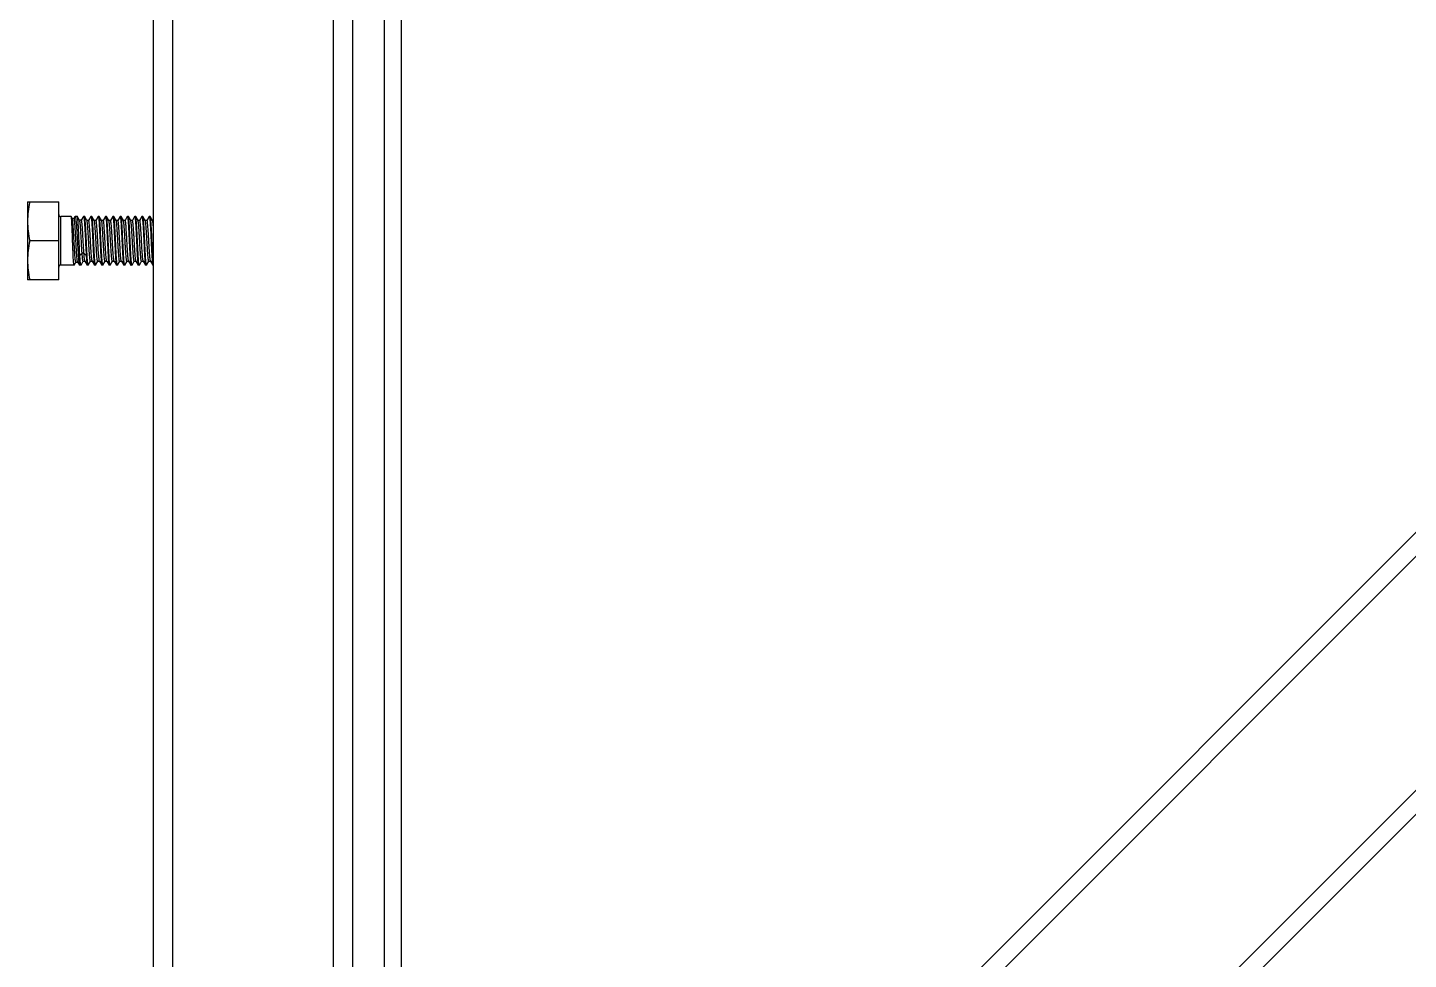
# Model space of a CAD drawing. Extents: x 27938 to 1507990, y 110129 to 923079.
# Drawn here: x 643440 to 645967, y 366920 to 368624 of the extents above; entities that cross this region are included whole.
import ezdxf

# ---------------------------------------------------------------- set-up
doc = ezdxf.new("R2010")
doc.units = 0
doc.header["$LTSCALE"] = 1000
doc.header["$MEASUREMENT"] = 0

msp = doc.modelspace()

# ---------------------------------------------------------------- linework, layer by layer
at = {"linetype": 'Continuous'}
for p, q in [((644123.8, 366000.4), (644123.8, 369014.1)), ((644092.7, 366583.6), (644092.7, 368882.5)), ((644567.7, 366288.5), (647113.1, 368833.9)), ((644589.7, 366266.5), (647135.1, 368811.9)), ((643670, 365738.8), (643670, 368698.5)), ((643705.6, 365738.8), (643705.6, 368698.5)), ((643999.2, 365738.8), (643999.2, 368698.5)), ((644034.8, 365738.8), (644034.8, 368698.5)), ((644803.6, 366052.6), (647349, 368598)), ((644825.6, 366030.6), (647371, 368576)), ((643439.6, 368305.3), (643439.6, 368162.9)), ((643439.6, 368305.3), (643496.5, 368305.3)), ((643496.5, 368162.9), (643496.5, 368305.3)), ((643500.1, 368189.6), (643500.1, 368278.6)), ((643519.3, 368278.6), (643500.1, 368278.6)), ((643519.4, 368278.5), (643519.3, 368278.6)), ((643521.3, 368275.3), (643519.4, 368278.5)), ((643526.3, 368278.4), (643524.5, 368275.3)), ((643526.3, 368278.4), (643526.6, 368278.6)), ((643530.6, 368278.6), (643526.6, 368278.6)), ((643530.7, 368278.5), (643530.6, 368278.6)), ((643534.8, 368271.5), (643530.7, 368278.5)), ((643541.8, 368278.4), (643537.8, 368271.7)), ((643541.8, 368278.4), (643542, 368278.6)), ((643543.8, 368278.6), (643542, 368278.6)), ((643544, 368278.5), (643543.8, 368278.6)), ((643548.2, 368271.2), (643544, 368278.5)), ((643555.3, 368278.5), (643551.2, 368271.4)), ((643555.3, 368278.5), (643555.5, 368278.6)), ((643557.1, 368278.6), (643555.5, 368278.6)), ((643557.3, 368278.5), (643557.1, 368278.6)), ((643561.5, 368271.2), (643557.3, 368278.5)), ((643568.6, 368278.5), (643564.6, 368271.4)), ((643568.6, 368278.5), (643568.8, 368278.6)), ((643570.5, 368278.6), (643568.8, 368278.6)), ((643570.7, 368278.5), (643570.5, 368278.6)), ((643574.9, 368271.2), (643570.7, 368278.5)), ((643582, 368278.5), (643577.9, 368271.4)), ((643582, 368278.5), (643582.2, 368278.6)), ((643583.8, 368278.6), (643582.2, 368278.6)), ((643584, 368278.5), (643583.8, 368278.6)), ((643588.2, 368271.2), (643584, 368278.5)), ((643595.3, 368278.5), (643591.2, 368271.4)), ((643595.3, 368278.5), (643595.5, 368278.6)), ((643597.2, 368278.6), (643595.5, 368278.6)), ((643597.4, 368278.5), (643597.2, 368278.6)), ((643601.6, 368271.2), (643597.4, 368278.5)), ((643608.7, 368278.5), (643604.6, 368271.4)), ((643608.7, 368278.5), (643608.9, 368278.6)), ((643610.5, 368278.6), (643608.9, 368278.6)), ((643610.7, 368278.5), (643610.5, 368278.6)), ((643614.9, 368271.2), (643610.7, 368278.5)), ((643622, 368278.5), (643617.9, 368271.4)), ((643622, 368278.5), (643622.2, 368278.6)), ((643623.9, 368278.6), (643622.2, 368278.6)), ((643624, 368278.5), (643623.9, 368278.6)), ((643628.3, 368271.2), (643624, 368278.5)), ((643635.4, 368278.5), (643631.3, 368271.4)), ((643635.4, 368278.5), (643635.5, 368278.6)), ((643637.2, 368278.6), (643635.5, 368278.6)), ((643637.4, 368278.5), (643637.2, 368278.6)), ((643641.6, 368271.2), (643637.4, 368278.5)), ((643648.7, 368278.5), (643644.6, 368271.4)), ((643648.7, 368278.5), (643648.9, 368278.6)), ((643650.6, 368278.6), (643648.9, 368278.6)), ((643650.7, 368278.5), (643650.6, 368278.6)), ((643655, 368271.2), (643650.7, 368278.5)), ((643662.1, 368278.5), (643658, 368271.4)), ((643662.1, 368278.5), (643662.2, 368278.6)), ((643663.9, 368278.6), (643662.2, 368278.6)), ((643664.1, 368278.5), (643663.9, 368278.6)), ((643668.3, 368271.2), (643664.1, 368278.5)), ((643524.6, 368275.3), (643521.3, 368275.3)), ((643521.4, 368275.1), (643521.3, 368275.3)), ((643538, 368271.7), (643534.7, 368271.7)), ((643551.3, 368271.4), (643548.1, 368271.4)), ((643564.7, 368271.4), (643561.4, 368271.4)), ((643578, 368271.4), (643574.8, 368271.4)), ((643591.3, 368271.4), (643588.1, 368271.4)), ((643604.7, 368271.4), (643601.5, 368271.4)), ((643618, 368271.4), (643614.8, 368271.4)), ((643631.4, 368271.4), (643628.2, 368271.4)), ((643644.7, 368271.4), (643641.5, 368271.4)), ((643658.1, 368271.4), (643654.8, 368271.4)), ((643670, 368271.4), (643668.2, 368271.4)), ((643496.5, 368234.1), (643443.6, 368234.1)), ((643587.3, 368231.7), (643587.2, 368234.1)), ((643598.8, 368234.1), (643599, 368231.7)), ((643539.3, 368211.6), (643535.2, 368207.2)), ((643542.7, 368211.6), (643539.3, 368211.6)), ((643546.8, 368207.2), (643542.7, 368211.6)), ((643524.6, 368189.6), (643500.1, 368189.6)), ((643524.8, 368189.7), (643524.6, 368189.6)), ((643524.8, 368189.7), (643528, 368195.4)), ((643527.9, 368195.4), (643531.2, 368195.4)), ((643531.1, 368195.5), (643534.4, 368189.8)), ((643534.4, 368189.8), (643534.6, 368189.6)), ((643537.1, 368189.6), (643534.6, 368189.6)), ((643537.3, 368189.8), (643537.1, 368189.6)), ((643537.3, 368189.8), (643541.4, 368196.8)), ((643541.3, 368196.8), (643544.5, 368196.8)), ((643544.4, 368197), (643548.6, 368189.8)), ((643550.5, 368189.6), (643548.8, 368189.6)), ((643550.6, 368189.8), (643550.5, 368189.6)), ((643550.6, 368189.8), (643554.8, 368196.8)), ((643554.6, 368196.8), (643557.9, 368196.8)), ((643557.8, 368197), (643557.7, 368197.2)), ((643557.8, 368197), (643562, 368189.8)), ((643562, 368189.8), (643562.1, 368189.6)), ((643563.8, 368189.6), (643562.1, 368189.6)), ((643564, 368189.8), (643563.8, 368189.6)), ((643564, 368189.8), (643568.1, 368196.8)), ((643568, 368196.8), (643571.2, 368196.8)), ((643571.1, 368197), (643571, 368197.2)), ((643571.1, 368197), (643575.3, 368189.8)), ((643575.3, 368189.8), (643575.5, 368189.6)), ((643577.2, 368189.6), (643575.5, 368189.6)), ((643577.3, 368189.8), (643577.2, 368189.6)), ((643577.3, 368189.8), (643581.4, 368196.8)), ((643581.3, 368196.8), (643584.6, 368196.8)), ((643584.5, 368197), (643584.4, 368197.2)), ((643584.5, 368197), (643588.7, 368189.8)), ((643588.7, 368189.8), (643588.8, 368189.6)), ((643590.5, 368189.6), (643588.8, 368189.6)), ((643590.7, 368189.8), (643590.5, 368189.6)), ((643590.7, 368189.8), (643594.8, 368196.8)), ((643594.7, 368196.8), (643597.9, 368196.8)), ((643597.8, 368197), (643602, 368189.8)), ((643603.9, 368189.6), (643602.2, 368189.6)), ((643604, 368189.8), (643603.9, 368189.6)), ((643604, 368189.8), (643608.1, 368196.8)), ((643608, 368196.8), (643611.3, 368196.8)), ((643611.2, 368197), (643611.1, 368197.2)), ((643611.2, 368197), (643615.4, 368189.8)), ((643615.4, 368189.8), (643615.5, 368189.6)), ((643617.2, 368189.6), (643615.5, 368189.6)), ((643617.4, 368189.8), (643617.2, 368189.6)), ((643617.4, 368189.8), (643621.5, 368196.8)), ((643621.4, 368196.8), (643624.6, 368196.8)), ((643624.5, 368197), (643624.4, 368197.2)), ((643624.5, 368197), (643628.7, 368189.8)), ((643628.7, 368189.8), (643628.9, 368189.6)), ((643630.5, 368189.6), (643628.9, 368189.6)), ((643630.7, 368189.8), (643630.5, 368189.6)), ((643630.7, 368189.8), (643634.8, 368196.8)), ((643634.7, 368196.8), (643638, 368196.8)), ((643637.9, 368197), (643637.7, 368197.3)), ((643637.9, 368197), (643642, 368189.8)), ((643642, 368189.8), (643642.2, 368189.6)), ((643643.9, 368189.6), (643642.2, 368189.6)), ((643644.1, 368189.8), (643643.9, 368189.6)), ((643644.1, 368189.8), (643648.2, 368196.8)), ((643648.1, 368196.8), (643651.3, 368196.8)), ((643651.2, 368197), (643655.4, 368189.8)), ((643655.4, 368189.8), (643655.6, 368189.6)), ((643657.2, 368189.6), (643655.6, 368189.6)), ((643657.4, 368189.8), (643657.2, 368189.6)), ((643657.4, 368189.8), (643661.5, 368196.8)), ((643661.4, 368196.8), (643664.6, 368196.8)), ((643664.5, 368197), (643664.4, 368197.3)), ((643664.5, 368197), (643668.7, 368189.8)), ((643668.7, 368189.8), (643668.9, 368189.6)), ((643670, 368189.6), (643668.9, 368189.6)), ((643496.5, 368162.9), (643439.6, 368162.9))]:
    msp.add_line(p, q, dxfattribs=at)
for centre, start, end in [((643500.1, 368282.2), 180, 270), ((643500.1, 368186.1), 90, 180)]:
    msp.add_arc(centre, 3.56, start, end, dxfattribs=at)
for points in [[(643443.6, 368305.3), (643441.1, 368293.6), (643439.6, 368281.7), (643439.6, 368269.7)], [(643439.6, 368269.7), (643439.6, 368257.8), (643441.1, 368245.8), (643443.6, 368234.1)], [(643443.6, 368234.1), (643441.1, 368222.4), (643439.6, 368210.5), (643439.6, 368198.5)], [(643439.6, 368198.5), (643439.6, 368186.6), (643441.1, 368174.6), (643443.6, 368162.9)]]:
    msp.add_open_spline(points, degree=3, dxfattribs=at)
for points, knots in [([(643521.9, 368234.1), (643521.7, 368239.6), (643521.4, 368247.5), (643521, 368257.7), (643520.7, 368264.2), (643520.4, 368269.7), (643520.1, 368273.9), (643519.8, 368276.7), (643519.6, 368278.1), (643519.4, 368278.5)], [0, 0, 0, 0, 0.36864, 0.53657, 0.68548, 0.810114, 0.906077, 0.97003, 1, 1, 1, 1]), ([(643526.6, 368278.6), (643526.7, 368278.6), (643526.9, 368278.3), (643527.3, 368277.2), (643527.7, 368274.7), (643528.2, 368270.7), (643528.7, 368265.2), (643529.2, 368258.5), (643529.7, 368250.9), (643530.2, 368242.7), (643530.5, 368237), (643530.7, 368234.1)], [0, 0, 0, 0, 0.007547, 0.022985, 0.080637, 0.173055, 0.296975, 0.447746, 0.61965, 0.806111, 1, 1, 1, 1]), ([(643533.8, 368234.1), (643533.5, 368239.5), (643533.2, 368247.4), (643532.7, 368257.5), (643532.3, 368264), (643531.9, 368269.5), (643531.6, 368273.7), (643531.2, 368276.6), (643531, 368278.1), (643530.7, 368278.5)], [0, 0, 0, 0, 0.365079, 0.53175, 0.679987, 0.804667, 0.901508, 0.967249, 1, 1, 1, 1]), ([(643542, 368278.6), (643542.1, 368278.6), (643542.3, 368278.3), (643542.5, 368277.7), (643542.7, 368276.6), (643543, 368274.4), (643543.4, 368270.6), (643543.8, 368265.2), (643544.2, 368258.5), (643544.6, 368250.9), (643545, 368242.7), (643545.3, 368237), (643545.4, 368234.1)], [0, 0, 0, 0, 0.006868, 0.022, 0.046199, 0.079427, 0.17181, 0.295831, 0.44681, 0.618994, 0.805771, 1, 1, 1, 1]), ([(643547.1, 368234.1), (643546.9, 368239.5), (643546.5, 368247.4), (643546, 368257.4), (643545.6, 368263.9), (643545.2, 368269.4), (643544.9, 368273.7), (643544.4, 368276.5), (643544.2, 368278), (643544, 368278.5)], [0, 0, 0, 0, 0.364025, 0.530311, 0.678341, 0.803035, 0.90014, 0.966414, 1, 1, 1, 1]), ([(643555.5, 368278.6), (643555.6, 368278.6), (643555.8, 368278.3), (643555.9, 368277.7), (643556.1, 368276.6), (643556.4, 368274.4), (643556.8, 368270.6), (643557.2, 368265.2), (643557.6, 368258.5), (643558, 368250.9), (643558.4, 368242.7), (643558.7, 368237), (643558.8, 368234.1)], [0, 0, 0, 0, 0.006693, 0.021771, 0.045952, 0.079179, 0.171588, 0.295652, 0.446676, 0.6189, 0.805722, 1, 1, 1, 1]), ([(643560.5, 368234.1), (643560.2, 368239.5), (643559.8, 368247.4), (643559.3, 368257.4), (643558.9, 368263.9), (643558.5, 368269.4), (643558.2, 368273.7), (643557.8, 368276.5), (643557.6, 368278), (643557.3, 368278.5)], [0, 0, 0, 0, 0.364027, 0.530312, 0.678339, 0.803032, 0.900139, 0.966415, 1, 1, 1, 1]), ([(643568.8, 368278.6), (643568.9, 368278.6), (643569.1, 368278.3), (643569.3, 368277.7), (643569.5, 368276.6), (643569.8, 368274.4), (643570.1, 368270.6), (643570.5, 368265.2), (643570.9, 368258.5), (643571.3, 368250.9), (643571.7, 368242.7), (643572, 368237), (643572.2, 368234.1)], [0, 0, 0, 0, 0.006696, 0.021778, 0.045963, 0.079194, 0.171608, 0.295673, 0.446692, 0.618909, 0.805729, 1, 1, 1, 1]), ([(643573.8, 368234.1), (643573.6, 368239.5), (643573.2, 368247.4), (643572.7, 368257.4), (643572.3, 368263.9), (643571.9, 368269.4), (643571.5, 368273.7), (643571.1, 368276.5), (643570.9, 368278), (643570.7, 368278.5)], [0, 0, 0, 0, 0.364034, 0.530325, 0.678352, 0.803041, 0.900142, 0.966414, 1, 1, 1, 1]), ([(643582.2, 368278.6), (643582.3, 368278.6), (643582.5, 368278.3), (643582.6, 368277.7), (643582.8, 368276.6), (643583.1, 368274.4), (643583.5, 368270.6), (643583.9, 368265.2), (643584.3, 368258.5), (643584.7, 368250.9), (643585.1, 368242.7), (643585.4, 368237), (643585.5, 368234.1)], [0, 0, 0, 0, 0.006683, 0.021751, 0.045922, 0.07914, 0.171535, 0.295594, 0.446618, 0.618857, 0.805703, 1, 1, 1, 1]), ([(643587.2, 368234.1), (643586.9, 368239.5), (643586.5, 368247.4), (643586, 368257.4), (643585.6, 368263.9), (643585.2, 368269.4), (643584.9, 368273.7), (643584.5, 368276.5), (643584.3, 368278), (643584, 368278.5)], [0, 0, 0, 0, 0.364016, 0.530299, 0.678328, 0.803022, 0.900132, 0.966412, 1, 1, 1, 1]), ([(643595.5, 368278.6), (643595.6, 368278.6), (643595.8, 368278.3), (643596, 368277.7), (643596.2, 368276.6), (643596.5, 368274.4), (643596.8, 368270.6), (643597.2, 368265.2), (643597.6, 368258.5), (643598, 368250.9), (643598.4, 368242.7), (643598.7, 368237), (643598.8, 368234.1)], [0, 0, 0, 0, 0.006671, 0.021725, 0.045886, 0.079098, 0.171491, 0.295553, 0.446588, 0.618835, 0.805687, 1, 1, 1, 1]), ([(643600.5, 368234.1), (643600.3, 368239.5), (643599.9, 368247.4), (643599.4, 368257.4), (643599, 368263.9), (643598.6, 368269.4), (643598.2, 368273.7), (643597.8, 368276.5), (643597.6, 368278), (643597.4, 368278.5)], [0, 0, 0, 0, 0.364022, 0.530315, 0.678347, 0.803036, 0.900137, 0.966413, 1, 1, 1, 1]), ([(643608.9, 368278.6), (643609, 368278.6), (643609.2, 368278.3), (643609.3, 368277.7), (643609.5, 368276.6), (643609.8, 368274.4), (643610.2, 368270.6), (643610.6, 368265.2), (643611, 368258.5), (643611.4, 368250.9), (643611.8, 368242.7), (643612.1, 368237), (643612.2, 368234.1)], [0, 0, 0, 0, 0.006673, 0.021728, 0.04589, 0.079102, 0.171488, 0.295544, 0.446579, 0.618833, 0.80569, 1, 1, 1, 1]), ([(643613.9, 368234.1), (643613.6, 368239.5), (643613.2, 368247.4), (643612.7, 368257.4), (643612.3, 368263.9), (643611.9, 368269.4), (643611.6, 368273.7), (643611.2, 368276.5), (643611, 368278), (643610.7, 368278.5)], [0, 0, 0, 0, 0.364021, 0.530312, 0.678344, 0.803036, 0.900139, 0.966413, 1, 1, 1, 1]), ([(643622.2, 368278.6), (643622.3, 368278.6), (643622.5, 368278.3), (643622.7, 368277.7), (643622.9, 368276.6), (643623.2, 368274.4), (643623.5, 368270.6), (643623.9, 368265.2), (643624.3, 368258.5), (643624.7, 368250.9), (643625.1, 368242.7), (643625.4, 368237), (643625.5, 368234.1)], [0, 0, 0, 0, 0.006683, 0.021749, 0.045921, 0.079139, 0.171536, 0.295597, 0.446627, 0.618868, 0.805705, 1, 1, 1, 1]), ([(643627.2, 368234.1), (643627, 368239.5), (643626.6, 368247.4), (643626, 368257.4), (643625.7, 368263.9), (643625.3, 368269.4), (643624.9, 368273.7), (643624.5, 368276.5), (643624.3, 368278), (643624, 368278.5)], [0, 0, 0, 0, 0.364024, 0.530311, 0.678341, 0.803035, 0.90014, 0.966414, 1, 1, 1, 1]), ([(643635.5, 368278.6), (643635.6, 368278.6), (643635.8, 368278.3), (643636, 368277.7), (643636.2, 368276.6), (643636.5, 368274.4), (643636.9, 368270.6), (643637.3, 368265.2), (643637.7, 368258.5), (643638.1, 368250.9), (643638.5, 368242.7), (643638.7, 368237), (643638.9, 368234.1)], [0, 0, 0, 0, 0.006692, 0.02177, 0.045951, 0.079177, 0.171585, 0.295649, 0.446674, 0.618898, 0.805721, 1, 1, 1, 1]), ([(643639.4, 368257.1), (643639.3, 368259.8), (643639, 368264.8), (643638.5, 368270.6), (643638.2, 368274.2), (643637.9, 368276.2), (643637.7, 368277.5), (643637.5, 368278.2), (643637.4, 368278.5)], [0, 0, 0, 0, 0.386254, 0.691736, 0.808776, 0.899775, 0.963628, 1, 1, 1, 1]), ([(643648.9, 368278.6), (643649, 368278.6), (643649.3, 368277.9), (643649.5, 368277), (643649.8, 368275.1), (643650, 368272.6), (643650.3, 368269.5), (643650.7, 368264.3), (643650.9, 368260), (643651.1, 368257.1)], [0, 0, 0, 0, 0.021095, 0.073096, 0.157182, 0.272316, 0.416719, 0.588047, 1, 1, 1, 1]), ([(643653.9, 368234.1), (643653.6, 368239.5), (643653.3, 368247.4), (643652.7, 368257.4), (643652.4, 368263.9), (643652, 368269.4), (643651.6, 368273.7), (643651.2, 368276.5), (643651, 368278), (643650.7, 368278.5)], [0, 0, 0, 0, 0.364034, 0.530327, 0.678354, 0.803043, 0.900143, 0.966415, 1, 1, 1, 1]), ([(643662.2, 368278.6), (643662.3, 368278.6), (643662.5, 368278.3), (643662.7, 368277.7), (643662.9, 368276.6), (643663.2, 368274.4), (643663.6, 368270.6), (643663.9, 368265.2), (643664.4, 368258.5), (643664.8, 368250.9), (643665.2, 368242.7), (643665.4, 368237), (643665.6, 368234.1)], [0, 0, 0, 0, 0.006682, 0.021748, 0.045918, 0.079135, 0.171528, 0.295585, 0.446611, 0.618853, 0.805701, 1, 1, 1, 1]), ([(643667.2, 368234.1), (643667, 368239.5), (643666.6, 368247.4), (643666.1, 368257.4), (643665.7, 368263.9), (643665.3, 368269.4), (643665, 368273.7), (643664.6, 368276.5), (643664.3, 368278), (643664.1, 368278.5)], [0, 0, 0, 0, 0.364017, 0.530302, 0.678331, 0.803024, 0.900132, 0.966412, 1, 1, 1, 1]), ([(643527.9, 368195.4), (643527.8, 368195.4), (643527.6, 368195.7), (643527.5, 368196.2), (643527.3, 368197.1), (643527, 368199.1), (643526.6, 368202.3), (643526.2, 368207), (643525.8, 368212.8), (643525.4, 368219.4), (643525, 368226.5), (643524.5, 368236.4), (643524, 368246.2), (643523.4, 368255.5), (643523, 368261.5), (643522.7, 368266.6), (643522.3, 368270.6), (643521.9, 368273.3), (643521.7, 368274.7), (643521.4, 368275.1)], [0, 0, 0, 0, 0.003488, 0.010904, 0.022688, 0.038824, 0.083607, 0.143647, 0.216697, 0.300025, 0.390537, 0.484902, 0.671459, 0.756962, 0.833182, 0.897479, 0.947675, 0.982144, 1, 1, 1, 1]), ([(643531.1, 368195.5), (643530.8, 368196), (643530.6, 368197.5), (643530.1, 368200.3), (643529.8, 368204.4), (643529.4, 368209.7), (643529, 368215.9), (643528.4, 368225.3), (643527.9, 368235.1), (643527.4, 368245), (643527, 368252.1), (643526.6, 368258.5), (643526.2, 368264.1), (643525.8, 368268.7), (643525.5, 368272), (643525.1, 368274.1), (643524.8, 368275), (643524.7, 368275.3), (643524.6, 368275.3)], [0, 0, 0, 0, 0.018844, 0.055045, 0.107437, 0.174076, 0.252464, 0.339678, 0.527511, 0.621285, 0.710453, 0.791854, 0.862644, 0.920393, 0.963178, 0.989688, 0.996707, 1, 1, 1, 1]), ([(643539.3, 368211.6), (643538.9, 368217.6), (643538.4, 368227), (643537.7, 368239.6), (643537.1, 368248.9), (643536.6, 368257.1), (643536.1, 368263.1), (643535.7, 368267), (643535.4, 368269), (643535.2, 368270.5), (643535, 368271.2), (643534.8, 368271.5)], [0, 0, 0, 0, 0.303539, 0.468638, 0.62733, 0.768529, 0.882427, 0.926602, 0.961222, 0.985757, 1, 1, 1, 1]), ([(643542.7, 368211.6), (643542.5, 368214.6), (643542.1, 368220.9), (643541.5, 368230.8), (643540.9, 368240.9), (643540.4, 368250.5), (643539.9, 368257.8), (643539.5, 368262.8), (643539.2, 368265.9), (643538.9, 368268.2), (643538.6, 368270.1), (643538.4, 368271), (643538.1, 368271.7), (643538, 368271.7)], [0, 0, 0, 0, 0.15003, 0.317321, 0.489066, 0.652114, 0.794019, 0.853588, 0.904016, 0.944371, 0.97394, 0.992316, 1, 1, 1, 1]), ([(643554.6, 368196.8), (643554.6, 368196.8), (643554.4, 368197.1), (643554.1, 368198), (643553.7, 368199.9), (643553.4, 368203.1), (643553, 368207.5), (643552.6, 368212.7), (643552.2, 368218.8), (643551.8, 368225.4), (643551.3, 368234.6), (643550.8, 368243.8), (643550.2, 368252.5), (643549.8, 368258.2), (643549.4, 368263), (643549.1, 368266.8), (643548.7, 368269.4), (643548.4, 368270.8), (643548.2, 368271.2)], [0, 0, 0, 0, 0.003515, 0.010772, 0.037949, 0.081609, 0.140308, 0.211978, 0.294061, 0.383612, 0.477415, 0.664253, 0.750571, 0.827952, 0.893624, 0.945254, 0.981055, 1, 1, 1, 1]), ([(643557.7, 368197.2), (643557.5, 368197.7), (643557.2, 368199.2), (643556.8, 368202), (643556.5, 368206), (643555.9, 368213), (643555.3, 368223.4), (643554.6, 368234.4), (643554.1, 368243.5), (643553.7, 368250), (643553.3, 368255.9), (643552.9, 368261.1), (643552.6, 368265.3), (643552.2, 368268.4), (643551.8, 368270.3), (643551.6, 368271.2), (643551.4, 368271.4), (643551.3, 368271.4)], [0, 0, 0, 0, 0.022098, 0.060554, 0.114206, 0.18123, 0.34569, 0.53115, 0.623722, 0.711849, 0.792446, 0.862698, 0.92016, 0.962863, 0.989437, 0.99654, 1, 1, 1, 1]), ([(643568, 368196.8), (643567.9, 368196.8), (643567.7, 368197.1), (643567.4, 368198), (643567.1, 368199.9), (643566.7, 368203.1), (643566.3, 368207.5), (643565.9, 368212.7), (643565.6, 368218.8), (643565.2, 368225.4), (643564.6, 368234.6), (643564.1, 368243.8), (643563.6, 368252.5), (643563.2, 368258.2), (643562.8, 368263), (643562.4, 368266.8), (643562, 368269.4), (643561.8, 368270.8), (643561.5, 368271.2)], [0, 0, 0, 0, 0.003515, 0.010772, 0.037949, 0.081609, 0.140308, 0.211978, 0.294061, 0.383612, 0.477415, 0.664253, 0.750571, 0.827952, 0.893624, 0.945254, 0.981055, 1, 1, 1, 1]), ([(643571, 368197.2), (643570.8, 368197.7), (643570.6, 368199.2), (643570.2, 368202), (643569.8, 368206), (643569.2, 368213.1), (643568.6, 368223.4), (643568, 368234.4), (643567.5, 368243.5), (643567.1, 368250), (643566.7, 368255.9), (643566.3, 368261.1), (643565.9, 368265.3), (643565.5, 368268.4), (643565.2, 368270.3), (643564.9, 368271.2), (643564.7, 368271.4), (643564.7, 368271.4)], [0, 0, 0, 0, 0.022237, 0.060809, 0.11455, 0.181633, 0.346125, 0.531524, 0.624042, 0.712107, 0.792639, 0.862829, 0.920237, 0.962898, 0.989446, 0.996542, 1, 1, 1, 1]), ([(643581.3, 368196.8), (643581.3, 368196.8), (643581.1, 368197.1), (643580.8, 368198), (643580.4, 368199.9), (643580.1, 368203.1), (643579.7, 368207.5), (643579.3, 368212.7), (643578.9, 368218.8), (643578.5, 368225.4), (643578, 368234.6), (643577.5, 368243.8), (643576.9, 368252.5), (643576.5, 368258.2), (643576.1, 368263), (643575.8, 368266.8), (643575.4, 368269.4), (643575.1, 368270.8), (643574.9, 368271.2)], [0, 0, 0, 0, 0.003515, 0.010772, 0.037949, 0.081609, 0.140308, 0.211978, 0.294061, 0.383612, 0.477416, 0.664253, 0.750571, 0.827952, 0.893624, 0.945254, 0.981055, 1, 1, 1, 1]), ([(643584.4, 368197.2), (643584.2, 368197.7), (643583.9, 368199.2), (643583.5, 368202.1), (643583.1, 368206), (643582.6, 368213.1), (643581.9, 368223.5), (643581.3, 368234.4), (643580.8, 368243.5), (643580.4, 368250), (643580, 368255.9), (643579.6, 368261.1), (643579.3, 368265.3), (643578.9, 368268.4), (643578.5, 368270.3), (643578.3, 368271.2), (643578.1, 368271.4), (643578, 368271.4)], [0, 0, 0, 0, 0.022376, 0.061065, 0.114893, 0.182035, 0.346559, 0.531898, 0.624361, 0.712364, 0.792832, 0.86296, 0.920314, 0.962934, 0.989455, 0.996544, 1, 1, 1, 1]), ([(643591.5, 368232.1), (643591.2, 368236.8), (643590.8, 368243.6), (643590.3, 368252.4), (643589.9, 368258.1), (643589.5, 368263), (643589.1, 368266.8), (643588.7, 368269.4), (643588.5, 368270.8), (643588.2, 368271.2)], [0, 0, 0, 0, 0.357179, 0.522363, 0.670515, 0.796289, 0.895183, 0.963748, 1, 1, 1, 1]), ([(643594.8, 368232.1), (643594.7, 368234.6), (643594.4, 368239.6), (643594, 368246.8), (643593.5, 368253.5), (643593.1, 368259.4), (643592.7, 368264.3), (643592.3, 368267.6), (643592, 368269.6), (643591.8, 368270.5), (643591.7, 368271.1), (643591.4, 368271.4), (643591.3, 368271.4)], [0, 0, 0, 0, 0.191103, 0.376469, 0.548513, 0.700189, 0.825314, 0.918839, 0.952565, 0.977198, 0.992701, 1, 1, 1, 1]), ([(643608, 368196.8), (643607.9, 368196.8), (643607.7, 368197.1), (643607.5, 368198), (643607.1, 368199.9), (643606.8, 368203.1), (643606.4, 368207.5), (643606, 368212.7), (643605.6, 368218.8), (643605.2, 368225.4), (643604.7, 368234.6), (643604.2, 368243.8), (643603.6, 368252.5), (643603.2, 368258.2), (643602.8, 368263), (643602.5, 368266.8), (643602.1, 368269.4), (643601.8, 368270.8), (643601.6, 368271.2)], [0, 0, 0, 0, 0.003516, 0.010772, 0.037949, 0.081609, 0.140308, 0.211978, 0.294061, 0.383612, 0.477416, 0.664254, 0.750571, 0.827952, 0.893624, 0.945254, 0.981055, 1, 1, 1, 1]), ([(643611.1, 368197.2), (643610.9, 368197.8), (643610.6, 368199.3), (643610.2, 368202.1), (643609.8, 368206.1), (643609.3, 368213.2), (643608.6, 368223.5), (643608, 368234.5), (643607.5, 368243.6), (643607.1, 368250), (643606.7, 368256), (643606.3, 368261.1), (643605.9, 368265.3), (643605.6, 368268.4), (643605.2, 368270.3), (643605, 368271.2), (643604.8, 368271.4), (643604.7, 368271.4)], [0, 0, 0, 0, 0.022654, 0.061574, 0.115578, 0.182837, 0.347426, 0.532643, 0.624999, 0.712877, 0.793216, 0.863221, 0.920468, 0.963004, 0.989473, 0.996549, 1, 1, 1, 1]), ([(643621.4, 368196.8), (643621.3, 368196.8), (643621.1, 368197.1), (643620.8, 368198), (643620.5, 368199.9), (643620.1, 368203.1), (643619.7, 368207.5), (643619.3, 368212.7), (643618.9, 368218.8), (643618.5, 368225.4), (643618, 368234.6), (643617.5, 368243.8), (643617, 368252.5), (643616.6, 368258.2), (643616.2, 368263), (643615.8, 368266.8), (643615.4, 368269.4), (643615.2, 368270.8), (643614.9, 368271.2)], [0, 0, 0, 0, 0.003516, 0.010771, 0.037949, 0.081609, 0.140308, 0.211978, 0.294061, 0.383613, 0.477416, 0.664254, 0.750571, 0.827952, 0.893624, 0.945254, 0.981055, 1, 1, 1, 1]), ([(643624.4, 368197.2), (643624.2, 368197.8), (643623.9, 368199.3), (643623.5, 368202.1), (643623.2, 368206.1), (643622.6, 368213.2), (643622, 368223.6), (643621.4, 368234.5), (643620.8, 368243.6), (643620.4, 368250.1), (643620.1, 368256), (643619.7, 368261.1), (643619.3, 368265.3), (643618.9, 368268.4), (643618.6, 368270.3), (643618.3, 368271.2), (643618.1, 368271.4), (643618, 368271.4)], [0, 0, 0, 0, 0.022792, 0.061828, 0.11592, 0.183237, 0.347858, 0.533014, 0.625317, 0.713133, 0.793408, 0.863351, 0.920544, 0.963039, 0.989482, 0.996551, 1, 1, 1, 1]), ([(643634.7, 368196.8), (643634.6, 368196.8), (643634.4, 368197.1), (643634.2, 368198), (643633.8, 368199.9), (643633.5, 368203.1), (643633.1, 368207.5), (643632.7, 368212.7), (643632.3, 368218.8), (643631.9, 368225.4), (643631.4, 368234.6), (643630.8, 368243.8), (643630.3, 368252.5), (643629.9, 368258.2), (643629.5, 368263), (643629.1, 368266.8), (643628.7, 368269.4), (643628.5, 368270.8), (643628.3, 368271.2)], [0, 0, 0, 0, 0.003516, 0.010771, 0.037949, 0.081609, 0.140308, 0.211978, 0.294061, 0.383613, 0.477416, 0.664254, 0.750571, 0.827952, 0.893624, 0.945254, 0.981055, 1, 1, 1, 1]), ([(643637.7, 368197.3), (643637.5, 368197.8), (643637.3, 368199.3), (643636.9, 368202.2), (643636.5, 368206.2), (643636, 368213.2), (643635.3, 368223.6), (643634.7, 368234.6), (643634.2, 368243.6), (643633.8, 368250.1), (643633.4, 368256), (643633, 368261.1), (643632.6, 368265.3), (643632.3, 368268.4), (643631.9, 368270.3), (643631.7, 368271.2), (643631.5, 368271.4), (643631.4, 368271.4)], [0, 0, 0, 0, 0.022931, 0.062083, 0.116262, 0.183637, 0.34829, 0.533386, 0.625634, 0.713389, 0.793599, 0.863481, 0.920621, 0.963074, 0.989491, 0.996553, 1, 1, 1, 1]), ([(643640.6, 368234.1), (643640.5, 368236.1), (643640.1, 368243.8), (643639.7, 368251.4), (643639.4, 368257.1)], [0, 0, 0, 0, 0.261816, 1, 1, 1, 1]), ([(643643.6, 368253.3), (643643.4, 368255.6), (643643.1, 368259.7), (643642.7, 368265.1), (643642.3, 368268.5), (643641.9, 368270.4), (643641.7, 368271), (643641.6, 368271.2)], [0, 0, 0, 0, 0.381097, 0.684377, 0.893928, 0.960143, 1, 1, 1, 1]), ([(643648.1, 368196.8), (643647.9, 368196.8), (643647.7, 368197.4), (643647.5, 368198.3), (643647.2, 368199.9), (643646.9, 368202.1), (643646.6, 368204.9), (643646.3, 368209.5), (643645.8, 368216.2), (643645.2, 368225.1), (643644.7, 368234.6), (643644.2, 368244.1), (643643.8, 368250.3), (643643.6, 368253.3)], [0, 0, 0, 0, 0.007549, 0.025288, 0.053782, 0.092698, 0.14142, 0.199125, 0.337396, 0.498012, 0.669894, 0.841157, 1, 1, 1, 1]), ([(643646.9, 368253.3), (643646.8, 368255.8), (643646.5, 368259.4), (643646.1, 368263.8), (643645.9, 368266.4), (643645.6, 368268.5), (643645.3, 368270), (643645.1, 368270.9), (643644.9, 368271.4), (643644.7, 368271.4)], [0, 0, 0, 0, 0.410879, 0.581806, 0.725913, 0.840918, 0.925076, 0.977487, 1, 1, 1, 1]), ([(643651.2, 368197), (643651.1, 368197.3), (643650.9, 368198), (643650.5, 368200.1), (643650, 368204), (643649.5, 368210.1), (643649, 368217.7), (643648.5, 368226.4), (643647.8, 368238.4), (643647.3, 368247.4), (643646.9, 368253.3)], [0, 0, 0, 0, 0.014139, 0.038106, 0.114569, 0.22512, 0.362916, 0.519336, 0.684562, 1, 1, 1, 1]), ([(643651.1, 368257.1), (643651.2, 368255.3), (643651.6, 368247.6), (643652, 368240), (643652.2, 368234.1)], [0, 0, 0, 0, 0.233581, 1, 1, 1, 1]), ([(643661.4, 368196.8), (643661.3, 368196.8), (643661.1, 368197.1), (643660.9, 368198), (643660.5, 368199.9), (643660.2, 368203.1), (643659.8, 368207.5), (643659.4, 368212.7), (643659, 368218.8), (643658.6, 368225.4), (643658.1, 368234.6), (643657.5, 368243.8), (643657, 368252.5), (643656.6, 368258.2), (643656.2, 368263), (643655.8, 368266.8), (643655.4, 368269.4), (643655.2, 368270.8), (643655, 368271.2)], [0, 0, 0, 0, 0.003516, 0.010771, 0.037949, 0.081609, 0.140308, 0.211978, 0.294061, 0.383613, 0.477416, 0.664254, 0.750571, 0.827952, 0.893624, 0.945254, 0.981055, 1, 1, 1, 1]), ([(643664.4, 368197.3), (643664.2, 368197.8), (643664, 368199.4), (643663.6, 368202.2), (643663.2, 368206.2), (643662.6, 368213.3), (643662, 368223.7), (643661.4, 368234.6), (643660.9, 368243.7), (643660.5, 368250.1), (643660.1, 368256), (643659.7, 368261.1), (643659.3, 368265.3), (643659, 368268.4), (643658.6, 368270.3), (643658.4, 368271.2), (643658.2, 368271.4), (643658.1, 368271.4)], [0, 0, 0, 0, 0.023208, 0.06259, 0.116944, 0.184435, 0.349152, 0.534126, 0.626268, 0.713899, 0.79398, 0.86374, 0.920773, 0.963144, 0.989509, 0.996558, 1, 1, 1, 1]), ([(643670, 368257), (643669.9, 368258.8), (643669.6, 368262), (643669.3, 368266.3), (643668.8, 368269.2), (643668.6, 368270.8), (643668.3, 368271.2)], [0, 0, 0, 0, 0.381924, 0.683092, 0.891493, 1, 1, 1, 1]), ([(643524.6, 368189.6), (643524.5, 368189.6), (643524.4, 368190), (643524.3, 368190.6), (643524.1, 368191.7), (643523.8, 368193.9), (643523.5, 368197.6), (643523.2, 368203.1), (643522.9, 368209.7), (643522.6, 368217.3), (643522.2, 368225.6), (643522, 368231.2), (643521.9, 368234.1)], [0, 0, 0, 0, 0.006203, 0.021073, 0.045141, 0.078305, 0.170688, 0.294821, 0.44599, 0.618417, 0.805472, 1, 1, 1, 1]), ([(643530.7, 368234.1), (643531, 368228.8), (643531.4, 368221), (643532, 368211), (643532.5, 368204.5), (643532.9, 368199.1), (643533.4, 368194.8), (643533.8, 368191.9), (643534.1, 368190.3), (643534.4, 368189.8)], [0, 0, 0, 0, 0.361155, 0.526427, 0.673911, 0.798642, 0.896457, 0.964179, 1, 1, 1, 1]), ([(643535.2, 368207.2), (643535, 368209.2), (643534.5, 368218.2), (643534.1, 368227.2), (643533.8, 368234.1)], [0, 0, 0, 0, 0.22604, 1, 1, 1, 1]), ([(643545.4, 368234.1), (643545.6, 368231.7), (643546, 368222.7), (643546.4, 368213.8), (643546.8, 368207.2)], [0, 0, 0, 0, 0.2673, 1, 1, 1, 1]), ([(643550.5, 368189.6), (643550.4, 368189.6), (643550.2, 368190), (643550, 368190.6), (643549.8, 368191.7), (643549.5, 368193.9), (643549.2, 368197.6), (643548.8, 368203.1), (643548.4, 368209.7), (643548, 368217.3), (643547.5, 368225.6), (643547.3, 368231.2), (643547.1, 368234.1)], [0, 0, 0, 0, 0.006697, 0.021779, 0.045964, 0.079194, 0.171609, 0.295674, 0.446694, 0.618911, 0.805729, 1, 1, 1, 1]), ([(643558.8, 368234.1), (643559.1, 368228.7), (643559.4, 368220.9), (643560, 368210.8), (643560.4, 368204.3), (643560.7, 368198.9), (643561.1, 368194.6), (643561.5, 368191.7), (643561.7, 368190.2), (643562, 368189.8)], [0, 0, 0, 0, 0.363963, 0.530225, 0.678242, 0.802937, 0.90006, 0.966368, 1, 1, 1, 1]), ([(643563.8, 368189.6), (643563.7, 368189.6), (643563.5, 368190), (643563.4, 368190.6), (643563.2, 368191.7), (643562.9, 368193.9), (643562.5, 368197.6), (643562.1, 368203.1), (643561.7, 368209.7), (643561.3, 368217.3), (643560.9, 368225.6), (643560.6, 368231.2), (643560.5, 368234.1)], [0, 0, 0, 0, 0.006689, 0.021764, 0.045941, 0.079165, 0.171569, 0.295632, 0.446659, 0.618889, 0.805716, 1, 1, 1, 1]), ([(643572.2, 368234.1), (643572.4, 368228.7), (643572.8, 368220.9), (643573.3, 368210.8), (643573.7, 368204.3), (643574.1, 368198.9), (643574.4, 368194.6), (643574.8, 368191.7), (643575.1, 368190.2), (643575.3, 368189.8)], [0, 0, 0, 0, 0.363959, 0.530225, 0.678245, 0.80294, 0.900061, 0.966367, 1, 1, 1, 1]), ([(643577.2, 368189.6), (643577.1, 368189.6), (643576.9, 368190), (643576.7, 368190.6), (643576.5, 368191.7), (643576.2, 368193.9), (643575.9, 368197.6), (643575.5, 368203.1), (643575.1, 368209.7), (643574.6, 368217.3), (643574.2, 368225.6), (643574, 368231.2), (643573.8, 368234.1)], [0, 0, 0, 0, 0.00668, 0.021743, 0.045911, 0.079128, 0.171521, 0.29558, 0.446613, 0.618858, 0.805701, 1, 1, 1, 1]), ([(643585.5, 368234.1), (643585.8, 368228.7), (643586.1, 368220.9), (643586.7, 368210.8), (643587, 368204.3), (643587.4, 368198.9), (643587.8, 368194.6), (643588.2, 368191.7), (643588.4, 368190.2), (643588.7, 368189.8)], [0, 0, 0, 0, 0.363957, 0.530226, 0.678247, 0.80294, 0.900059, 0.966367, 1, 1, 1, 1]), ([(643590.5, 368189.6), (643590.4, 368189.6), (643590.2, 368190), (643590.1, 368190.5), (643589.9, 368191.6), (643589.6, 368193.6), (643589.2, 368197.1), (643588.9, 368202.2), (643588.5, 368208.5), (643588.1, 368215.7), (643587.7, 368223.5), (643587.4, 368228.9), (643587.3, 368231.7)], [0, 0, 0, 0, 0.006689, 0.021571, 0.045424, 0.078208, 0.169526, 0.292465, 0.442701, 0.6149, 0.802905, 1, 1, 1, 1]), ([(643594.7, 368196.8), (643594.6, 368196.8), (643594.4, 368197.1), (643594.1, 368198), (643593.8, 368199.9), (643593.4, 368203.1), (643593, 368207.4), (643592.6, 368212.6), (643592.1, 368221), (643591.7, 368227.6), (643591.5, 368232.1)], [0, 0, 0, 0, 0.007368, 0.022553, 0.07941, 0.170757, 0.293599, 0.443643, 0.615565, 1, 1, 1, 1]), ([(643597.8, 368197), (643597.6, 368197.4), (643597.4, 368198.6), (643597, 368200.9), (643596.6, 368204.3), (643596.3, 368208.6), (643595.9, 368213.7), (643595.4, 368221.6), (643595, 368227.8), (643594.8, 368232.1)], [0, 0, 0, 0, 0.036414, 0.10397, 0.201071, 0.324823, 0.471425, 0.636308, 1, 1, 1, 1]), ([(643599, 368231.7), (643599.2, 368226.6), (643599.6, 368219.1), (643600.1, 368209.6), (643600.5, 368203.4), (643600.8, 368198.3), (643601.2, 368194.3), (643601.6, 368191.6), (643601.8, 368190.2), (643602, 368189.8)], [0, 0, 0, 0, 0.367266, 0.533405, 0.680662, 0.804347, 0.900563, 0.966339, 1, 1, 1, 1]), ([(643603.9, 368189.6), (643603.8, 368189.6), (643603.6, 368190), (643603.4, 368190.6), (643603.2, 368191.7), (643602.9, 368193.9), (643602.5, 368197.6), (643602.1, 368203.1), (643601.7, 368209.7), (643601.3, 368217.3), (643600.9, 368225.6), (643600.7, 368231.2), (643600.5, 368234.1)], [0, 0, 0, 0, 0.006689, 0.021763, 0.04594, 0.079164, 0.171568, 0.295631, 0.446657, 0.618886, 0.805714, 1, 1, 1, 1]), ([(643612.2, 368234.1), (643612.5, 368228.7), (643612.8, 368220.9), (643613.4, 368210.8), (643613.7, 368204.3), (643614.1, 368198.9), (643614.5, 368194.6), (643614.9, 368191.7), (643615.1, 368190.2), (643615.4, 368189.8)], [0, 0, 0, 0, 0.363961, 0.530225, 0.678245, 0.802939, 0.90006, 0.966367, 1, 1, 1, 1]), ([(643617.2, 368189.6), (643617.1, 368189.6), (643616.9, 368190), (643616.8, 368190.6), (643616.5, 368191.7), (643616.2, 368193.9), (643615.9, 368197.6), (643615.5, 368203.1), (643615.1, 368209.7), (643614.7, 368217.3), (643614.3, 368225.6), (643614, 368231.2), (643613.9, 368234.1)], [0, 0, 0, 0, 0.006676, 0.021733, 0.045899, 0.079113, 0.171508, 0.295569, 0.446596, 0.61884, 0.805693, 1, 1, 1, 1]), ([(643625.5, 368234.1), (643625.8, 368228.7), (643626.2, 368220.9), (643626.7, 368210.8), (643627.1, 368204.3), (643627.5, 368198.9), (643627.8, 368194.6), (643628.2, 368191.7), (643628.5, 368190.2), (643628.7, 368189.8)], [0, 0, 0, 0, 0.363962, 0.530226, 0.678239, 0.802933, 0.900057, 0.966368, 1, 1, 1, 1]), ([(643630.5, 368189.6), (643630.4, 368189.6), (643630.3, 368190), (643630.1, 368190.6), (643629.9, 368191.7), (643629.6, 368193.9), (643629.2, 368197.6), (643628.8, 368203.1), (643628.4, 368209.7), (643628, 368217.3), (643627.6, 368225.6), (643627.3, 368231.2), (643627.2, 368234.1)], [0, 0, 0, 0, 0.006697, 0.021779, 0.045964, 0.079195, 0.171609, 0.295674, 0.446694, 0.618911, 0.805729, 1, 1, 1, 1]), ([(643638.9, 368234.1), (643639.1, 368228.7), (643639.5, 368220.9), (643640, 368210.8), (643640.4, 368204.3), (643640.8, 368198.9), (643641.2, 368194.6), (643641.6, 368191.7), (643641.8, 368190.2), (643642, 368189.8)], [0, 0, 0, 0, 0.363963, 0.530225, 0.678242, 0.802937, 0.90006, 0.966368, 1, 1, 1, 1]), ([(643643.9, 368189.6), (643643.8, 368189.6), (643643.6, 368190), (643643.4, 368190.6), (643643.2, 368191.7), (643642.9, 368193.9), (643642.6, 368197.6), (643642.2, 368203.1), (643641.8, 368209.7), (643641.4, 368217.3), (643641, 368225.6), (643640.7, 368231.2), (643640.6, 368234.1)], [0, 0, 0, 0, 0.006686, 0.021758, 0.045933, 0.079154, 0.171555, 0.295617, 0.446646, 0.618881, 0.805711, 1, 1, 1, 1]), ([(643652.2, 368234.1), (643652.5, 368228.7), (643652.9, 368220.9), (643653.4, 368210.8), (643653.8, 368204.3), (643654.2, 368198.9), (643654.5, 368194.6), (643654.9, 368191.7), (643655.1, 368190.2), (643655.4, 368189.8)], [0, 0, 0, 0, 0.363958, 0.530225, 0.678245, 0.80294, 0.90006, 0.966367, 1, 1, 1, 1]), ([(643657.2, 368189.6), (643657.1, 368189.6), (643656.9, 368190), (643656.8, 368190.6), (643656.6, 368191.7), (643656.3, 368193.9), (643655.9, 368197.6), (643655.5, 368203.1), (643655.1, 368209.7), (643654.7, 368217.3), (643654.3, 368225.6), (643654, 368231.2), (643653.9, 368234.1)], [0, 0, 0, 0, 0.006677, 0.021736, 0.045902, 0.079117, 0.171507, 0.295565, 0.446598, 0.618848, 0.805696, 1, 1, 1, 1]), ([(643665.6, 368234.1), (643665.8, 368228.7), (643666.2, 368220.9), (643666.7, 368210.8), (643667.1, 368204.3), (643667.5, 368198.9), (643667.9, 368194.6), (643668.3, 368191.7), (643668.5, 368190.2), (643668.7, 368189.8)], [0, 0, 0, 0, 0.363957, 0.530228, 0.678248, 0.80294, 0.900058, 0.966367, 1, 1, 1, 1]), ([(643670, 368191.2), (643669.7, 368193.1), (643669.2, 368198.5), (643668.5, 368208), (643667.9, 368220.3), (643667.5, 368229.4), (643667.2, 368234.1)], [0, 0, 0, 0, 0.140058, 0.370691, 0.667791, 1, 1, 1, 1]), ([(643537.1, 368189.6), (643537, 368189.6), (643536.8, 368190.2), (643536.6, 368191), (643536.3, 368192.5), (643536.1, 368194.4), (643535.9, 368197), (643535.5, 368201.3), (643535.3, 368204.7), (643535.2, 368207.2)], [0, 0, 0, 0, 0.021546, 0.072917, 0.155846, 0.269667, 0.412995, 0.584026, 1, 1, 1, 1]), ([(643541.3, 368196.8), (643541.2, 368196.8), (643541, 368197.3), (643540.8, 368198), (643540.5, 368199.2), (643540.2, 368201.7), (643539.8, 368205.9), (643539.5, 368209.5), (643539.3, 368211.6)], [0, 0, 0, 0, 0.023235, 0.075178, 0.15823, 0.271917, 0.585415, 1, 1, 1, 1]), ([(643544.4, 368197), (643544.2, 368197.5), (643543.9, 368199.1), (643543.5, 368202), (643543.1, 368206.4), (643542.8, 368209.7), (643542.7, 368211.6)], [0, 0, 0, 0, 0.108395, 0.316903, 0.618184, 1, 1, 1, 1]), ([(643546.8, 368207.2), (643547, 368204.9), (643547.2, 368200.9), (643547.7, 368195.7), (643548, 368192.3), (643548.4, 368190.6), (643548.5, 368190), (643548.6, 368189.8)], [0, 0, 0, 0, 0.387446, 0.690986, 0.897716, 0.962073, 1, 1, 1, 1]), ([(643548.6, 368189.8), (643548.6, 368189.8), (643548.7, 368189.7), (643548.8, 368189.6), (643548.8, 368189.6)], [0, 0, 0, 0, 0.600476, 1, 1, 1, 1]), ([(643602, 368189.8), (643602, 368189.8), (643602.1, 368189.7), (643602.2, 368189.6), (643602.2, 368189.6)], [0, 0, 0, 0, 0.600612, 1, 1, 1, 1])]:
    msp.add_open_spline(points, degree=3, knots=knots, dxfattribs=at)

doc.saveas('drawing.dxf')
